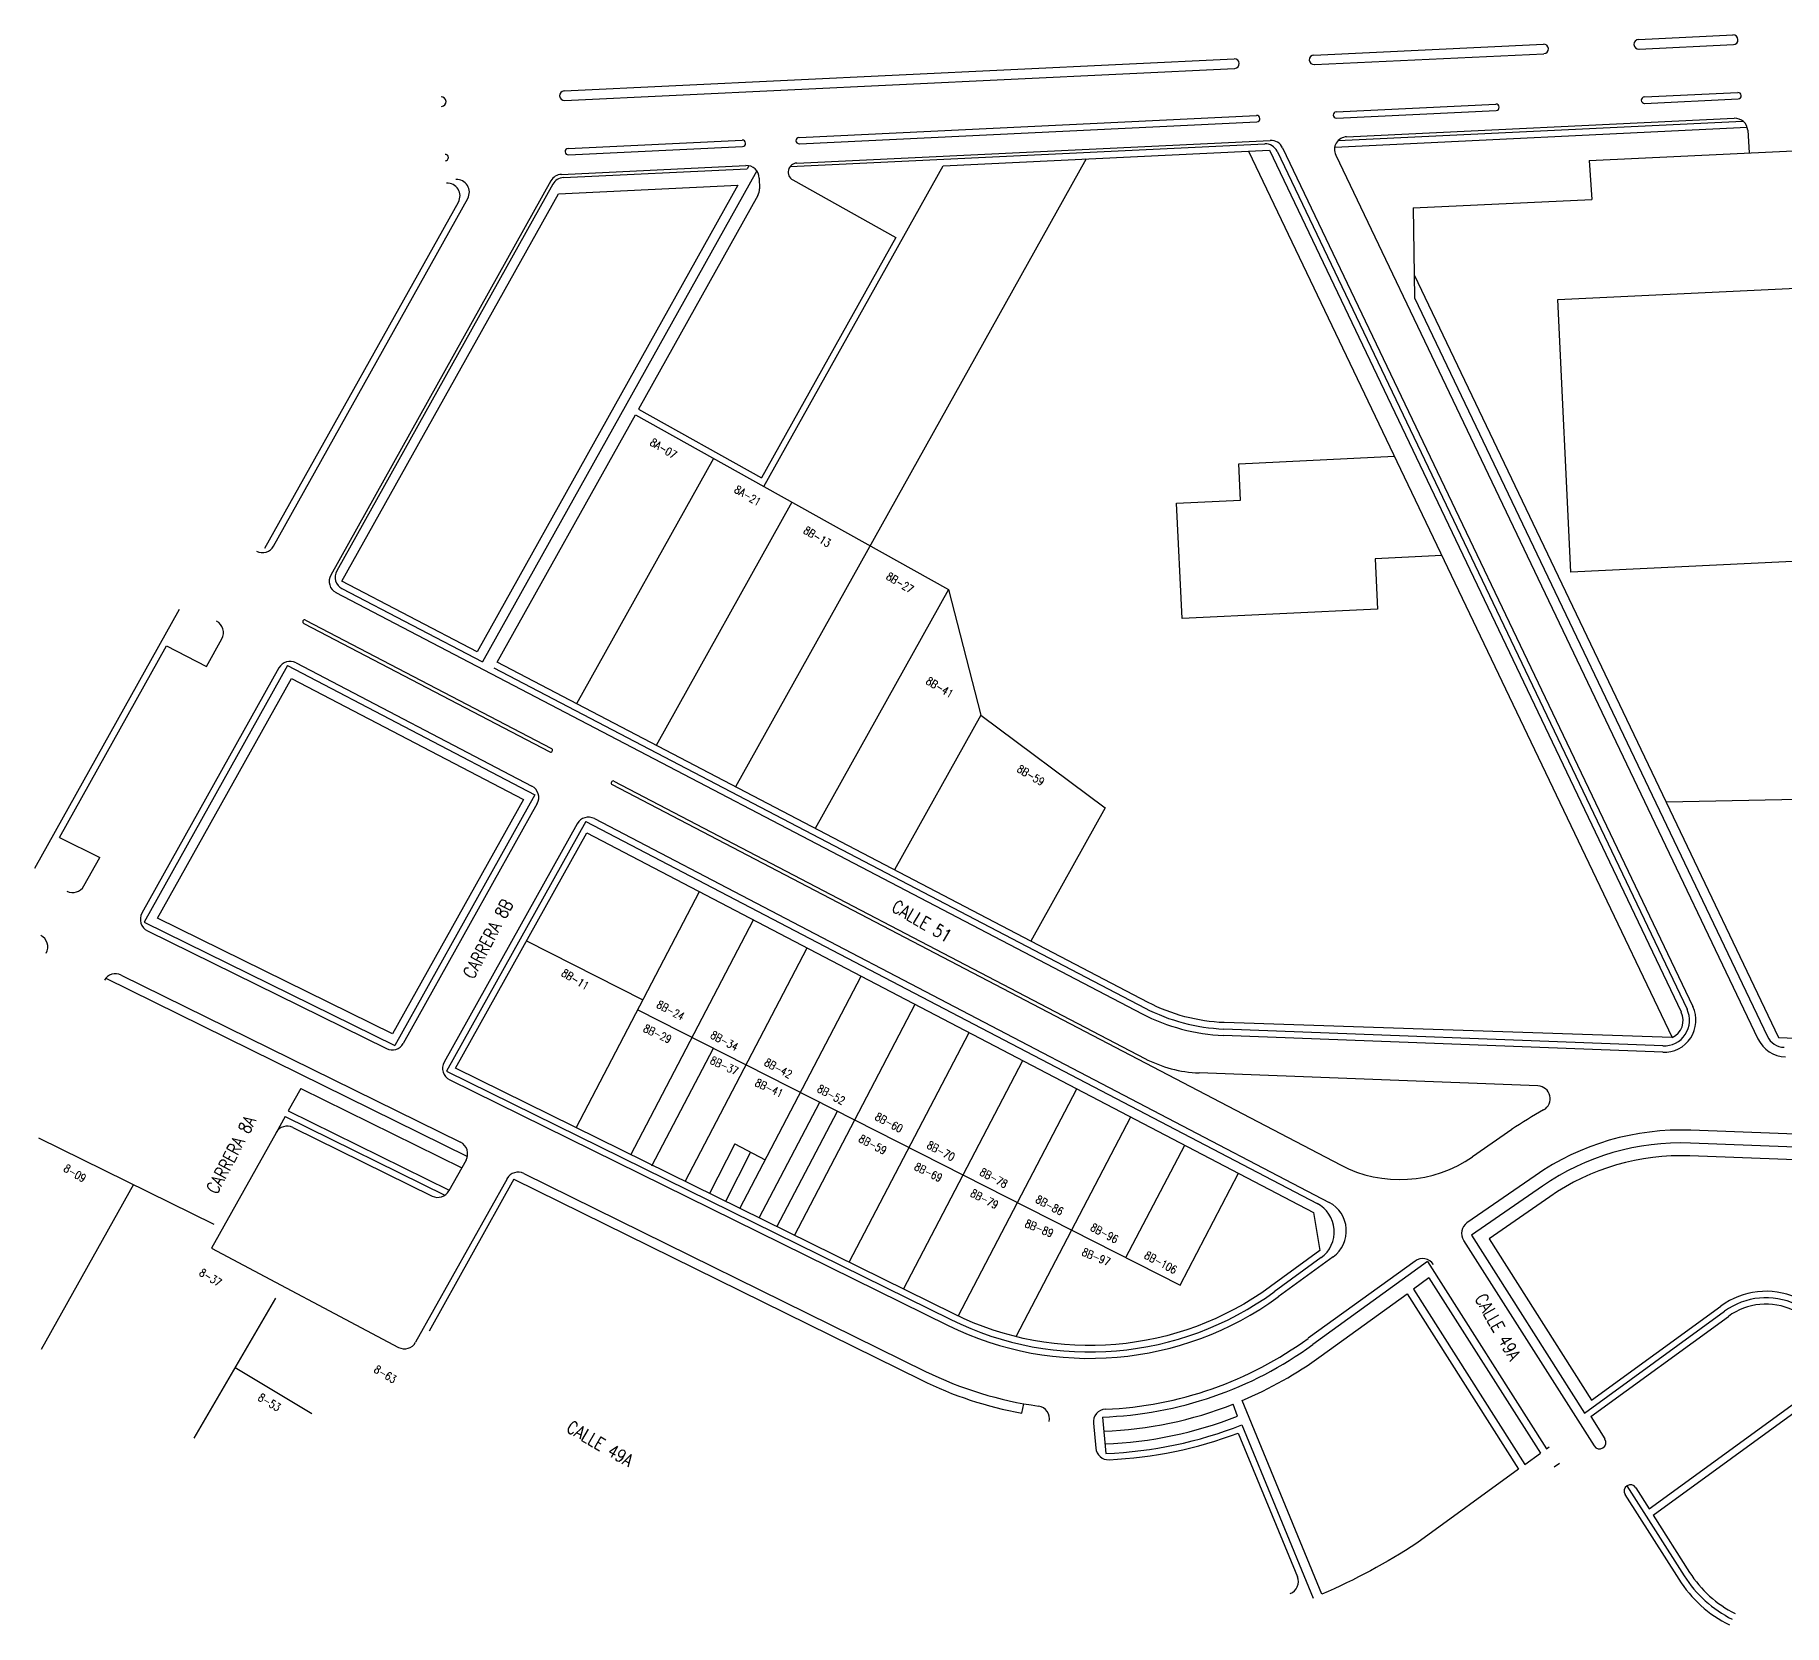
# Model space of a CAD drawing. Header units: millimetres. Extents: x 1022434 to 1024646, y 1272610 to 1274311.
# Drawn here: x 1022450.6 to 1022723.8, y 1272650.2 to 1272898.4 of the extents above; entities that cross this region are included whole.
import ezdxf

# ---------------------------------------------------------------- set-up
doc = ezdxf.new("R2010")
doc.units = ezdxf.units.MM
doc.header["$MEASUREMENT"] = 0
doc.layers.add('NOMEN', color=251, linetype='Continuous')
doc.layers.add('PLANIMETRIA', color=8, linetype='Continuous')
doc.layers.add('NOMENCLATURA', color=23, linetype='Continuous', lineweight=0)
doc.styles.add('CALLE', font='simplex.shx', dxfattribs={"width": 0.8, "height": 2})
doc.styles.add('NOMEN', font='simplex.shx', dxfattribs={"width": 0.8, "height": 1.25})

msp = doc.modelspace()

# ---------------------------------------------------------------- linework, layer by layer
at = {"layer": 'PLANIMETRIA', "linetype": 'Continuous'}
for p, q in [((1022650.37, 1272895.3), (1022686.22, 1272897.02)), ((1022701.08, 1272897.73), (1022715.83, 1272898.44)), ((1022701.15, 1272896.23), (1022715.9, 1272896.94)), ((1022533.26, 1272889.7), (1022637.92, 1272894.71)), ((1022533.34, 1272888.21), (1022637.99, 1272893.21)), ((1022650.44, 1272893.81), (1022686.29, 1272895.52)), ((1022653.86, 1272886.46), (1022678.78, 1272887.65)), ((1022701.99, 1272888.76), (1022716.59, 1272889.46)), ((1022702.03, 1272887.76), (1022716.64, 1272888.46)), ((1022569.95, 1272882.45), (1022641.41, 1272885.87)), ((1022570, 1272881.45), (1022641.46, 1272884.87)), ((1022653.9, 1272885.46), (1022678.83, 1272886.65)), ((1022654.18, 1272881.97), (1022717.38, 1272884.99)), ((1022655.48, 1272882.53), (1022716.03, 1272885.43)), ((1022693.37, 1272878.84), (1022829.95, 1272885.37)), ((1022653.62, 1272880.94), (1022718.04, 1272884.03)), ((1022718.12, 1272883.56), (1022718.35, 1272880.04)), ((1022533.89, 1272880.72), (1022561.07, 1272882.02)), ((1022533.94, 1272879.72), (1022561.12, 1272881.02)), ((1022568.55, 1272877.88), (1022642.71, 1272881.42)), ((1022569.59, 1272878.43), (1022643.56, 1272881.96)), ((1022640.17, 1272880.3), (1022643.42, 1272880.46)), ((1022643.42, 1272880.46), (1022707.75, 1272745.88)), ((1022644.61, 1272880.29), (1022708.65, 1272746.31)), ((1022645.46, 1272880.83), (1022709.55, 1272746.74)), ((1022653.77, 1272879.67), (1022719.72, 1272741.69)), ((1022563.37, 1272877.2), (1022520.53, 1272800.53)), ((1022532.84, 1272876.67), (1022561.64, 1272878.05)), ((1022533.14, 1272876.18), (1022561.84, 1272877.56)), ((1022562.1, 1272878.01), (1022561.84, 1272877.56)), ((1022693.37, 1272878.84), (1022693.76, 1272872.77)), ((1022531.19, 1272875.65), (1022496.81, 1272814.11)), ((1022531.49, 1272875.16), (1022497.74, 1272814.75)), ((1022563.73, 1272876.1), (1022563.77, 1272874.4)), ((1022568.98, 1272875.81), (1022585.06, 1272866.82)), ((1022486.54, 1272818.28), (1022516.74, 1272872.34)), ((1022487.89, 1272818.64), (1022518.21, 1272872.91)), ((1022563.52, 1272873.38), (1022544.88, 1272840.01)), ((1022665.88, 1272871.44), (1022693.76, 1272872.77)), ((1022665.88, 1272871.44), (1022666.04, 1272860.97)), ((1022585.06, 1272866.82), (1022564.09, 1272829.28)), ((1022666.04, 1272860.97), (1022705.39, 1272778.63)), ((1022666.04, 1272860.97), (1022666.09, 1272857.39)), ((1022666.09, 1272857.39), (1022721.21, 1272742.06)), ((1022544.88, 1272840.01), (1022564.09, 1272829.28)), ((1022497.63, 1272811.36), (1022623.54, 1272745.61)), ((1022498.56, 1272812), (1022520.53, 1272800.53)), ((1022450.61, 1272768.31), (1022473.21, 1272808.77)), ((1022492.59, 1272806.55), (1022531.01, 1272786.48)), ((1022492.87, 1272807.08), (1022531.29, 1272787.01)), ((1022454.44, 1272773.12), (1022471.17, 1272803.06)), ((1022471.17, 1272803.06), (1022477.38, 1272799.82)), ((1022477.38, 1272799.82), (1022479.79, 1272804.14)), ((1022491.39, 1272800.41), (1022528.23, 1272781.16)), ((1022488.71, 1272799.61), (1022467.32, 1272761.31)), ((1022490.06, 1272799.97), (1022467.68, 1272759.91)), ((1022490.06, 1272799.97), (1022528.68, 1272779.8)), ((1022522.3, 1272799.6), (1022624, 1272746.5)), ((1022540.77, 1272781.39), (1022654.51, 1272721.99)), ((1022541.04, 1272781.92), (1022623.95, 1272738.62)), ((1022528.68, 1272779.8), (1022506.8, 1272740.63)), ((1022529.05, 1272778.41), (1022508.14, 1272740.97)), ((1022536.66, 1272775.63), (1022514.89, 1272736.65)), ((1022536.66, 1272775.63), (1022650.87, 1272715.99)), ((1022537.99, 1272776.07), (1022652.76, 1272716.13)), ((1022454.44, 1272773.12), (1022460.73, 1272770.02)), ((1022535.32, 1272775.27), (1022514.53, 1272738.06)), ((1022458.24, 1272765.56), (1022460.73, 1272770.02)), ((1022467.68, 1272759.91), (1022506.8, 1272740.63)), ((1022468.18, 1272758.54), (1022505.51, 1272740.16)), ((1022461.69, 1272751.15), (1022518.16, 1272723.33)), ((1022464.09, 1272751.64), (1022517.09, 1272725.53)), ((1022704.89, 1272740.59), (1022636.31, 1272743.22)), ((1022704.85, 1272739.59), (1022636.27, 1272742.22)), ((1022514.89, 1272736.65), (1022593.67, 1272697.84)), ((1022515.39, 1272735.29), (1022593.23, 1272696.94)), ((1022685.35, 1272734.33), (1022632.44, 1272736.37)), ((1022492.12, 1272733.93), (1022490.16, 1272730.44)), ((1022492.12, 1272733.93), (1022517.27, 1272721.54)), ((1022489.67, 1272729.56), (1022488.26, 1272727.03)), ((1022489.67, 1272729.56), (1022514.63, 1272717.27)), ((1022490.16, 1272730.44), (1022515.31, 1272718.05)), ((1022488.26, 1272727.03), (1022478.18, 1272708.98)), ((1022490.89, 1272727.85), (1022512.63, 1272717.14)), ((1022681.26, 1272727.51), (1022675.16, 1272723.28)), ((1022767.91, 1272725.16), (1022709.24, 1272727.41)), ((1022451.16, 1272726.24), (1022478.56, 1272712.74)), ((1022767.83, 1272723.16), (1022709.17, 1272725.41)), ((1022517.95, 1272722.76), (1022515.26, 1272717.96)), ((1022731.43, 1272722.55), (1022709.09, 1272723.41)), ((1022465.98, 1272718.94), (1022451.6, 1272693.19)), ((1022524.34, 1272719.85), (1022510.07, 1272694.3)), ((1022525.43, 1272719.75), (1022512.19, 1272696.06)), ((1022525.43, 1272719.75), (1022589.03, 1272688.42)), ((1022526.97, 1272720.67), (1022589.7, 1272689.76)), ((1022684.92, 1272720.31), (1022674.28, 1272712.94)), ((1022686.06, 1272718.67), (1022675.01, 1272711.01)), ((1022687.2, 1272717.03), (1022677.73, 1272710.46)), ((1022673.73, 1272710.22), (1022694.13, 1272678.13)), ((1022675.01, 1272711.01), (1022692.66, 1272683.24)), ((1022677.73, 1272710.46), (1022693.74, 1272685.27)), ((1022478.18, 1272708.98), (1022507.39, 1272693.51)), ((1022651.5, 1272707.52), (1022644.18, 1272702.19)), ((1022653.39, 1272707.66), (1022644.77, 1272701.38)), ((1022666.17, 1272706.99), (1022649.48, 1272694.92)), ((1022668.13, 1272706.93), (1022650.19, 1272693.94)), ((1022668.13, 1272706.93), (1022686.71, 1272677.68)), ((1022668.34, 1272704.36), (1022665.9, 1272702.6)), ((1022665.9, 1272702.6), (1022683.31, 1272675.2)), ((1022668.34, 1272704.36), (1022685.74, 1272676.97)), ((1022488.16, 1272701.21), (1022475.42, 1272679.33)), ((1022692.66, 1272683.24), (1022714.52, 1272699.15)), ((1022693.74, 1272685.27), (1022713.93, 1272699.96)), ((1022693.6, 1272682.69), (1022715.11, 1272698.35)), ((1022702.73, 1272668.31), (1022727.13, 1272686.07)), ((1022604.73, 1272683.24), (1022605.04, 1272684.71)), ((1022638.45, 1272682.76), (1022637.75, 1272684.64)), ((1022703.38, 1272667.3), (1022727.84, 1272685.1)), ((1022615.92, 1272681.65), (1022616.3, 1272677.77)), ((1022617.33, 1272682.63), (1022617.89, 1272676.94)), ((1022638.55, 1272680.12), (1022647.79, 1272657.69)), ((1022639.1, 1272681.4), (1022650.25, 1272654.35)), ((1022693.6, 1272682.69), (1022695.81, 1272679.2)), ((1022686.71, 1272677.68), (1022687.12, 1272677.97)), ((1022683.31, 1272675.2), (1022685.74, 1272676.97)), ((1022687.92, 1272674.85), (1022688.73, 1272675.43)), ((1022699.27, 1272671.9), (1022708.2, 1272657.84)), ((1022698.96, 1272670.52), (1022707.36, 1272657.3)), ((1022700.65, 1272671.59), (1022702.73, 1272668.31)), ((1022703.38, 1272667.3), (1022709.05, 1272658.37))]:
    msp.add_line(p, q, dxfattribs=at)
at = {"layer": 'PLANIMETRIA'}
msp.add_line((1022481.86, 1272690.39), (1022493.86, 1272683.18), dxfattribs=at)
at = {"layer": 'PLANIMETRIA', "linetype": 'Continuous'}
for points in [[(1022624.46, 1272747.38), (1022522.79, 1272800.48), (1022544.39, 1272839.14), (1022564.47, 1272827.92), (1022592.46, 1272878.02), (1022640.17, 1272880.3), (1022706.33, 1272741.88), (1022636.35, 1272744.22, -0.111164), (1022624.46, 1272747.38)], [(1022536.82, 1272773.86), (1022650.32, 1272714.59), (1022651.31, 1272708.62), (1022643.59, 1272703, -0.278755), (1022594.12, 1272698.73), (1022516.27, 1272737.08)], [(1022682.34, 1272674.49), (1022666.43, 1272662.91, -0.040452), (1022651.63, 1272654.95), (1022639.16, 1272685.21, 0.057835), (1022651.48, 1272692.17), (1022664.93, 1272701.89), (1022682.34, 1272674.49)]]:
    msp.add_lwpolyline(points, format="xyb", close=True, dxfattribs=at)
for points in [[(1022614.82, 1272879.09), (1022560.04, 1272781.03)], [(1022556.61, 1272832.31), (1022535.21, 1272793.99)], [(1022670.36, 1272817.14), (1022659.94, 1272816.64), (1022660.32, 1272808.77), (1022629.79, 1272807.31), (1022628.93, 1272825.32), (1022638.9, 1272825.79), (1022638.62, 1272831.49), (1022662.94, 1272832.66)], [(1022564.47, 1272827.92), (1022593.28, 1272811.83), (1022598.37, 1272792.24), (1022617.77, 1272777.76), (1022606.15, 1272756.95)], [(1022568.84, 1272825.48), (1022547.62, 1272787.51)], [(1022593.28, 1272811.83), (1022572.45, 1272774.54)], [(1022598.37, 1272792.24), (1022584.87, 1272768.06)], [(1022527.4, 1272757), (1022545.58, 1272747.78)], [(1022544.77, 1272746.23), (1022629.49, 1272703.24), (1022638.61, 1272720.7)]]:
    msp.add_lwpolyline(points, dxfattribs=at)
for points in [[(1022560.41, 1272874.98), (1022519.69, 1272802.1), (1022498.56, 1272813.13), (1022532.36, 1272873.64), (1022560.41, 1272874.98)], [(1022688.48, 1272857.13), (1022790.32, 1272862), (1022792.35, 1272819.44), (1022690.51, 1272814.56)], [(1022506.46, 1272742.48), (1022469.76, 1272760.55), (1022490.66, 1272797.96), (1022526.89, 1272779.05)], [(1022722.95, 1272741.89), (1022778, 1272739.78), (1022798.2, 1272780.54), (1022705.39, 1272778.63)]]:
    msp.add_lwpolyline(points, close=True, dxfattribs=at)
at = {"layer": 'PLANIMETRIA'}
for points in [[(1022535.14, 1272727.79), (1022554.4, 1272764.68)], [(1022543.66, 1272723.59), (1022562.82, 1272760.28)], [(1022552.19, 1272719.39), (1022571.24, 1272755.88)], [(1022560.71, 1272715.19), (1022579.66, 1272751.49)], [(1022569.23, 1272710.99), (1022588.08, 1272747.09)], [(1022546.97, 1272721.86), (1022556.57, 1272740.24)], [(1022577.76, 1272706.79), (1022596.51, 1272742.69)], [(1022586.28, 1272702.59), (1022604.93, 1272738.29)], [(1022594.81, 1272698.4), (1022613.35, 1272733.9)], [(1022563.72, 1272713.71), (1022573.18, 1272731.81)], [(1022566.51, 1272712.34), (1022575.95, 1272730.41)], [(1022603.85, 1272695.19), (1022621.77, 1272729.5)], [(1022559.92, 1272725.28), (1022555.99, 1272717.51)], [(1022562.35, 1272724.01), (1022558.45, 1272716.3)], [(1022559.92, 1272725.28), (1022564.68, 1272722.79)], [(1022621.02, 1272707.54), (1022630.19, 1272725.1)]]:
    msp.add_lwpolyline(points, dxfattribs=at)
at = {"layer": 'PLANIMETRIA', "linetype": 'Continuous'}
for centre, radius, start, end in [((1022686.25, 1272896.27), 0.75, 272.7385, 92.7385), ((1022701.11, 1272896.98), 0.75, 92.7385, 272.7385), ((1022715.86, 1272897.69), 0.75, 272.7385, 92.7385), ((1022637.96, 1272893.96), 0.75, 272.7385, 92.7385), ((1022650.4, 1272894.56), 0.75, 92.7385, 272.7385), ((1022514.08, 1272888.03), 0.75, 272.7385, 92.7385), ((1022533.3, 1272888.95), 0.75, 92.7385, 272.7385), ((1022678.81, 1272887.15), 0.5, 272.7385, 92.7385), ((1022702.01, 1272888.26), 0.5, 92.7385, 272.7385), ((1022716.61, 1272888.96), 0.5, 272.7385, 92.7385), ((1022641.43, 1272885.37), 0.5, 272.7385, 92.7385), ((1022653.88, 1272885.96), 0.5, 92.7385, 272.7385), ((1022716.13, 1272883.43), 2, 3.6546, 92.7385), ((1022569.97, 1272881.95), 0.5, 92.7385, 272.7385), ((1022655.58, 1272880.54), 2, 92.7385, 205.546), ((1022514.69, 1272879.3), 0.5, 272.7385, 92.7385), ((1022533.91, 1272880.22), 0.5, 92.7385, 272.7385), ((1022561.1, 1272881.52), 0.5, 272.7385, 92.7385), ((1022642.81, 1272879.43), 2, 25.546, 92.7385), ((1022643.66, 1272879.97), 2, 25.546, 92.7385), ((1022532.94, 1272874.67), 2, 92.7385, 150.8103), ((1022561.73, 1272876.05), 2, 1.3648, 92.7385), ((1022569.66, 1272877.03), 1.4, 92.7385, 240.8103), ((1022515, 1272873.31), 2, 330.8103, 92.7385), ((1022516.46, 1272873.88), 2, 330.8103, 92.7385), ((1022533.24, 1272874.18), 2, 92.7385, 150.8103), ((1022561.77, 1272874.36), 2, 330.8103, 1.3648), ((1022486.14, 1272819.61), 2, 242.426, 330.8103), ((1022498.56, 1272813.13), 2, 150.8103, 242.426), ((1022499.49, 1272813.77), 2, 150.8103, 242.426), ((1022478.05, 1272805.12), 2, 330.8103, 62.426), ((1022492.73, 1272806.81), 0.3, 62.426, 242.426), ((1022490.46, 1272798.63), 2, 62.426, 150.8103), ((1022531.15, 1272786.75), 0.3, 242.426, 62.426), ((1022527.31, 1272779.39), 2, 330.8103, 62.426), ((1022540.91, 1272781.65), 0.3, 62.426, 242.426), ((1022537.06, 1272774.3), 2, 62.426, 150.8103), ((1022456.49, 1272766.53), 2, 243.7733, 330.8103), ((1022469.07, 1272760.34), 2, 150.8103, 243.7733), ((1022450.63, 1272756.04), 2, 330.8103, 63.7733), ((1022463.21, 1272749.85), 2, 63.7733, 150.8103), ((1022637.42, 1272772.2), 30, 242.426, 267.7987), ((1022637.42, 1272772.2), 29, 242.426, 267.7987), ((1022705.04, 1272744.58), 5, 267.7987, 25.546), ((1022705.04, 1272744.58), 4, 267.7987, 25.546), ((1022705.04, 1272744.58), 3, 295.546, 25.546), ((1022506.39, 1272741.95), 2, 243.7733, 330.8103), ((1022724.23, 1272743.85), 5, 205.546, 267.7987), ((1022723.91, 1272743.36), 3, 205.546, 267.7987), ((1022516.27, 1272737.08), 2, 150.8103, 243.7733), ((1022633.21, 1272756.35), 20, 242.426, 267.7987), ((1022685.28, 1272732.33), 2, 299.125, 87.7987), ((1022718.66, 1272672.41), 66.6, 119.125, 124.1741), ((1022490.01, 1272726.06), 2, 63.7733, 150.8103), ((1022707.71, 1272687.44), 40, 87.7987, 124.7293), ((1022516.2, 1272723.74), 2, 330.8103, 63.7733), ((1022707.71, 1272687.44), 38, 87.7987, 124.7293), ((1022663.76, 1272739.72), 20, 242.426, 304.7293), ((1022707.71, 1272687.44), 36, 87.7987, 124.7293), ((1022526.08, 1272718.87), 2, 63.7733, 150.8103), ((1022513.52, 1272718.93), 2, 243.7733, 330.8103), ((1022648.55, 1272711.56), 5, 306.0777, 62.426), ((1022650.44, 1272711.7), 5, 306.0777, 62.426), ((1022675.42, 1272711.3), 2, 124.7293, 212.432), ((1022667.34, 1272705.37), 2, 32.432, 125.8882), ((1022615.33, 1272741.79), 49, 243.7733, 306.0777), ((1022720.99, 1272690.26), 12, 66.7044, 126.0511), ((1022615.33, 1272741.79), 50, 243.7733, 306.0777), ((1022720.99, 1272690.26), 11, 64.8453, 126.0511), ((1022720.99, 1272690.26), 10, 64.8453, 126.0511), ((1022508.32, 1272695.28), 2, 242.0863, 330.8103), ((1022615.33, 1272741.79), 59.2, 271.9363, 306.0777), ((1022615.33, 1272741.79), 58, 272.4636, 306.0777), ((1022615.33, 1272741.79), 59.5, 243.7733, 259.7387), ((1022615.33, 1272741.79), 58, 243.7733, 262.0919), ((1022607.07, 1272682.36), 2, 347.2904, 82.0919), ((1022617.91, 1272681.85), 2, 92.4636, 185.6071), ((1022615.33, 1272741.79), 61.4, 272.068, 291.4232), ((1022615.33, 1272741.79), 63.4, 272.1797, 291.3854), ((1022615.33, 1272741.79), 64.9, 272.259, 291.4895), ((1022615.33, 1272741.79), 65.9, 272.6556, 290.6336), ((1022618.29, 1272677.96), 2, 185.6071, 272.6556), ((1022694.97, 1272678.66), 1, 212.432, 32.432), ((1022699.81, 1272671.05), 1, 32.432, 212.432), ((1022724.24, 1272668.03), 18, 212.432, 243.3397), ((1022645.94, 1272656.93), 2, 291.1372, 22.395), ((1022724.24, 1272668.03), 20, 212.432, 243.3397), ((1022724.24, 1272668.03), 19, 212.432, 243.3397)]:
    msp.add_arc(centre, radius, start, end, dxfattribs=at)

# ---------------------------------------------------------------- texts
at = {"layer": 'NOMEN', "linetype": 'Continuous', "style": 'NOMEN', "width": 0.8}
for s, rotation, p in [('8A-07', 329.111, (1022546.54, 1272834.47)), ('8A-21', 329.111, (1022559.71, 1272827.11)), ('8B-13', 329.111, (1022570.51, 1272820.74)), ('8B-27', 329.111, (1022583.43, 1272813.55)), ('8B-41', 329.111, (1022589.64, 1272797.21)), ('8B-59', 329.111, (1022603.87, 1272783.48)), ('8B-11', 329.111, (1022532.71, 1272751.62)), ('8B-24', 331.8352, (1022547.58, 1272746.65)), ('8B-29', 334.96, (1022545.51, 1272742.88)), ('8B-34', 331.8352, (1022555.99, 1272741.9)), ('8B-37', 334.96, (1022555.94, 1272737.9)), ('8B-42', 331.8352, (1022564.4, 1272737.62)), ('8B-41', 334.96, (1022562.95, 1272734.4)), ('8B-52', 331.8352, (1022572.66, 1272733.5)), ('8B-60', 331.8352, (1022581.69, 1272729.14)), ('8B-59', 332.2883, (1022579.14, 1272725.69)), ('8B-70', 331.8352, (1022589.79, 1272724.7)), ('8-09', 329.111, (1022454.96, 1272721.11)), ('8B-69', 333.8709, (1022587.82, 1272721.31)), ('8B-78', 331.8352, (1022598.05, 1272720.5)), ('8B-79', 332.6846, (1022596.59, 1272717.18)), ('8B-86', 331.8352, (1022606.77, 1272716.22)), ('8B-89', 337.8504, (1022605.12, 1272712.38)), ('8B-96', 331.8352, (1022615.34, 1272711.86)), ('8B-97', 337.8504, (1022614.01, 1272707.93)), ('8B-106', 331.8352, (1022623.76, 1272707.5)), ('8-37', 329.111, (1022476.13, 1272704.83)), ('8-63', 329.111, (1022503.43, 1272689.73)), ('8-53', 329.111, (1022485.33, 1272685.34))]:
    msp.add_text(s, height=1.25, rotation=rotation, dxfattribs=at).set_placement(p)
at = {"layer": 'NOMENCLATURA', "style": 'CALLE', "width": 0.8}
for s, rotation, p in [(' CARRERA 8B', 62.14, (1022518.6, 1272749.93)), (' CALLE 51', 329.9, (1022583.29, 1272762.29)), (' CARRERA 8A', 62.14, (1022478.52, 1272716.33)), ('CALLE 49A', 299.4155, (1022675.42, 1272701.14)), (' CALLE 49A', 329.9, (1022532.49, 1272681.01))]:
    msp.add_text(s, height=2, rotation=rotation, dxfattribs=at).set_placement(p)

doc.saveas('drawing.dxf')
